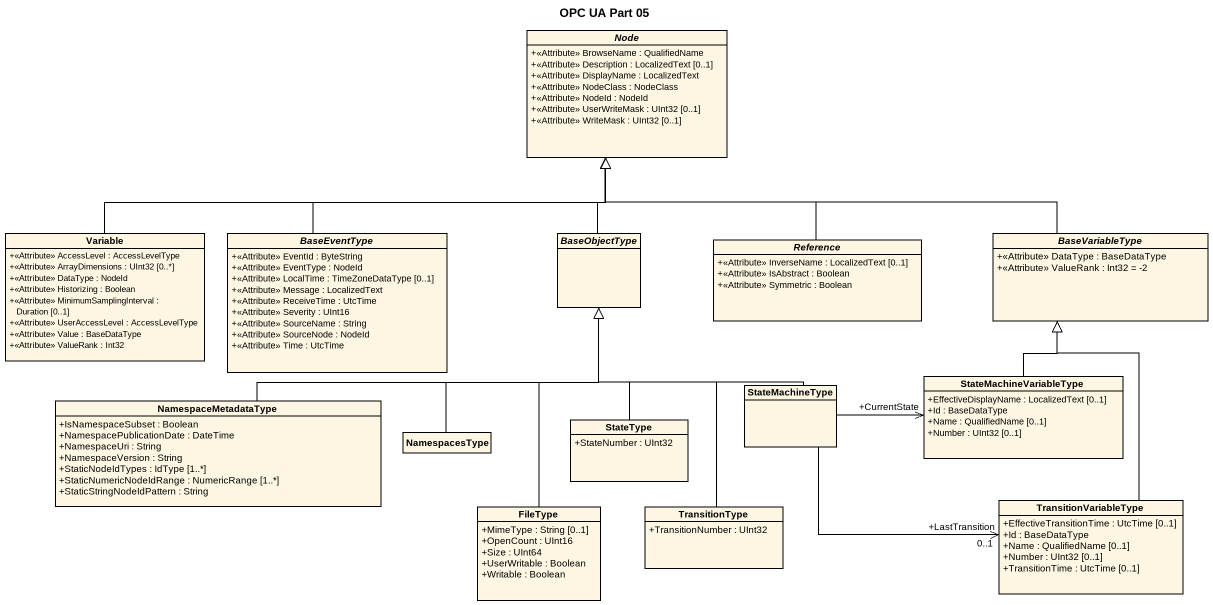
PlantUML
@startuml
title OPC UA Part 05
hide circle
hide empty members
skinparam classAttributeIconSize 0
abstract class "Node" as Node_ {
  +<<Attribute>> BrowseName : QualifiedName
  +<<Attribute>> Description : LocalizedText [0..1]
  +<<Attribute>> DisplayName : LocalizedText
  +<<Attribute>> NodeClass : NodeClass
  +<<Attribute>> NodeId : NodeId
  +<<Attribute>> UserWriteMask : UInt32 [0..1]
  +<<Attribute>> WriteMask : UInt32 [0..1]
}
class Variable {
  +<<Attribute>> AccessLevel : AccessLevelType
  +<<Attribute>> ArrayDimensions : UInt32 [0..*]
  +<<Attribute>> DataType : NodeId
  +<<Attribute>> Historizing : Boolean
  +<<Attribute>> MinimumSamplingInterval : Duration [0..1]
  +<<Attribute>> UserAccessLevel : AccessLevelType
  +<<Attribute>> Value : BaseDataType
  +<<Attribute>> ValueRank : Int32
}
abstract class BaseEventType {
  +<<Attribute>> EventId : ByteString
  +<<Attribute>> EventType : NodeId
  +<<Attribute>> LocalTime : TimeZoneDataType [0..1]
  +<<Attribute>> Message : LocalizedText
  +<<Attribute>> ReceiveTime : UtcTime
  +<<Attribute>> Severity : UInt16
  +<<Attribute>> SourceName : String
  +<<Attribute>> SourceNode : NodeId
  +<<Attribute>> Time : UtcTime
}
abstract class BaseObjectType
abstract class Reference {
  +<<Attribute>> InverseName : LocalizedText [0..1]
  +<<Attribute>> IsAbstract : Boolean
  +<<Attribute>> Symmetric : Boolean
}
abstract class BaseVariableType {
  +<<Attribute>> DataType : BaseDataType
  +<<Attribute>> ValueRank : Int32 = -2
}
class StateMachineType
class StateMachineVariableType {
  +EffectiveDisplayName : LocalizedText [0..1]
  +Id : BaseDataType
  +Name : QualifiedName [0..1]
  +Number : UInt32 [0..1]
}
class NamespaceMetadataType {
  +IsNamespaceSubset : Boolean
  +NamespacePublicationDate : DateTime
  +NamespaceUri : String
  +NamespaceVersion : String
  +StaticNodeIdTypes : IdType [1..*]
  +StaticNumericNodeIdRange : NumericRange [1..*]
  +StaticStringNodeIdPattern : String
}
class StateType {
  +StateNumber : UInt32
}
class NamespacesType
class FileType {
  +MimeType : String [0..1]
  +OpenCount : UInt16
  +Size : UInt64
  +UserWritable : Boolean
  +Writable : Boolean
}
class TransitionType {
  +TransitionNumber : UInt32
}
class TransitionVariableType {
  +EffectiveTransitionTime : UtcTime [0..1]
  +Id : BaseDataType
  +Name : QualifiedName [0..1]
  +Number : UInt32 [0..1]
  +TransitionTime : UtcTime [0..1]
}
Variable -right-|> Node_
BaseEventType -up-|> Node_
BaseObjectType -up-|> Node_
Reference -up-|> Node_
BaseVariableType -left-|> Node_
StateMachineType -up-|> BaseObjectType
StateMachineVariableType -up-|> BaseVariableType
StateMachineVariableType "+CurrentState" <-left- StateMachineType
NamespaceMetadataType -right-|> BaseObjectType
StateType -up-|> BaseObjectType
NamespacesType -up-|> BaseObjectType
FileType -up-|> BaseObjectType
TransitionType -up-|> BaseObjectType
TransitionVariableType -up-|> BaseVariableType
TransitionVariableType "+LastTransition\n0..1" <-left- StateMachineType
@enduml
